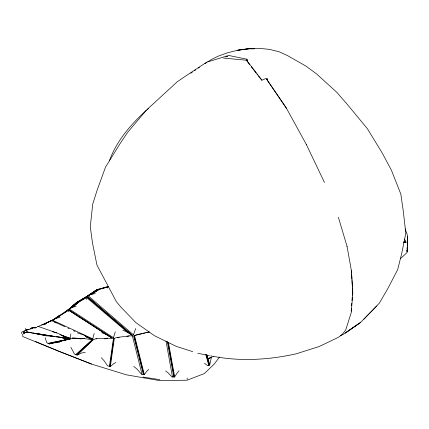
<?xml version="1.0" encoding="UTF-8"?>
<svg xmlns="http://www.w3.org/2000/svg" width="429" height="429" viewBox="0 0 429 429"><rect width="100%" height="100%" fill="white"/><g stroke="black" fill="none" stroke-linecap="round" stroke-linejoin="round"><path stroke-width="0.64" d="M92.659 339.135L94.171 333.489M407.336 245.19L407.55 236.191L407.18 251.619L406.762 250.574M403.93 242.551L405.941 242.594L405.952 242.074L403.952 242.042M407.303 246.906L407.083 252.547L400.278 258.784M407.336 245.565L407.55 236.191M407.18 251.619L407.287 247.115M113.363 337.929L115.299 331.815M351.179 311.229L351.383 308.558M351.592 305.888L351.796 303.217M352 300.541L352.257 297.206M352.413 295.2L352.424 287.864M86.277 299.485L86.551 296.578L97.673 289.414L88.068 295.747L97.362 289.441L108.483 286.352L108.087 286.888L99.153 289.393L91.366 294.444L88.369 295.479M22.351 335.247L23.005 334.052L26.469 331.923M21.45 332.84L22.169 331.756L28.427 329.349M101.314 357.706L104.097 360.725L107.572 365.824L110.344 366.564L114.323 338.309L117.283 337.43L129.113 335.875L132.759 335.864M109.883 366.441L113.883 338.406M109.422 366.323L113.449 338.481M204.515 363.32L207.829 365.765L209.749 364.87L211.122 358.499M86.476 297.463L79.344 301.662L86.465 297.442L127.965 332.722L132.325 335.221L87.157 296.214M133.473 334.786L135.698 328.528M70.887 333.939L70.04 338.454L61.61 335.473M107.55 288.031L108.044 286.835M211.234 358.011L211.61 357.201M45.737 323.316L51.834 320.511L52.284 321.01M62.291 314.103L68.243 310.333L68.527 311.835M109.4 160.795C116.538 140.819 130.888 124.415 146.337 110.301M213.24 356.317C240.605 361.626 268.983 359.861 296.085 353.845L319.16 346.541L337.044 337.972C340.787 336.325 343.554 333.124 345.753 329.794L351.26 312.543L352.81 292.755L351.474 271.048L347.018 246.31M133.596 334.32L133.381 334.77L88.063 295.661M47.147 335.998L26.716 331.896L26.201 332.62C18.517 333.585 28.25 330.807 25.247 328.517M37.35 326.63L37.972 326.33L57.851 333.322L67.412 337.934L69.283 338.465M165.632 370.962L168.093 372.839L172.018 376.978L174.673 376.952L177.333 372.704L179.027 370.779M219.551 357.046L214.141 364.162L204.376 373.557L187.13 380.196L159.813 380.636L126.416 374.828L91.457 364.044L59.572 351.549L35.269 341.452M133.735 366.366L137.205 369.278L141.543 374.26L144.316 374.587L147.013 370.994L148.766 369.417M363.899 319.181L379.37 303.121L387.886 288.46L397.672 269.61L401.678 253.625L405.813 233.204L403.319 211.368L400.831 194.112L391.446 170.281L382.303 153.158L367.439 128.797L347.624 104.756L336.867 92.385L316.436 73.788L305.85 66.045L287.441 55.55L279.059 51.77L269.519 49.367L259.18 48.364L248.445 48.697L237.736 50.236L227.467 52.805L218.039 56.22L211.352 59.529L207.727 61.91M376.801 305.979L360.569 322.426L343.709 334.143L340.256 335.73M266.768 79.612L267.61 78.764L266.736 79.424L286.449 108.306M70.898 347.361L74.48 354.032L77.182 355.089L93.49 339.521L95.962 338.776L107.722 338.202L112.575 338.567M76.732 354.912L93.098 339.602M76.282 354.735L92.675 339.65M75.831 354.563L92.214 339.677M43.838 324.158L55.491 318.683L68.243 310.333M72.303 307.47L79.553 301.496L72.303 307.47L69.487 308.789L52.091 320.661L59.91 315.176L52.66 320.05M69.487 308.789L77.569 302.086L69.198 309.089L77.199 302.204L86.551 296.578L131.274 334.781M208.601 358.66L210.719 357.47M110.344 366.564L113.744 363.653L115.932 362.505M147.367 109.47L148.402 108.639M65.085 312.076L72.061 307.084M87.473 296.283L97.362 289.441L87.773 296.015L96.911 289.666M358.735 323.702L345.27 333.027L360.569 322.426M91.366 294.444L99.539 289.21M225.879 57.03L228.292 55.373L246.997 59.234L247.174 60.913L246.997 59.234M209.867 358.167L210.789 357.539M55.491 318.683L61.749 314.441M190.744 73.171L192.385 72.083M194.578 70.629L195.672 69.906M198.412 68.088L199.506 67.364M204.987 63.728L206.628 62.639M55.808 318.42L60.065 317.251M72.614 307.212L76.035 306.204M126.759 336.872L129.113 335.875M51.834 320.511L37.854 326.667M208.864 358.446L213.315 356.306M91.693 294.219L95.286 293.565M139.934 334.497L137.789 334.448L134.497 335.499L144.316 374.587M77.182 355.089L81.612 353.008L85.296 352.3M51.904 320.501L46.241 322.919L46.568 322.78M41.586 324.973L45.635 324.233M209.127 358.29L209.625 358.151M27.097 329.89L25.885 330.346L27.059 329.906M30.722 328.512L33.14 327.595M31.156 328.357L33.5 327.466L31.022 328.378M27.306 329.745L26.062 330.201L27.274 329.767M30.893 328.464L33.912 327.381L30.952 328.421M26.212 330.078L27.397 329.665M91.72 339.671L84.518 338.62L72.63 338.122L49.356 343.94L46.75 342.739L45.179 337.698M32.524 327.949L34.384 327.338M104.585 338.942L107.722 338.202M226.399 56.14L227.702 56.478M226.678 56.049L206.58 62.226L186.009 75.836L177.386 81.639L146.541 109.98L127.692 132.288L120.125 143.527L105.561 167.058L97.329 189.564L92.707 204.166L90.283 226.753L92.476 242.894L96.938 265.047L116.441 301.807L121.026 307.218L135.795 322.549L154.596 335.794L176.287 346.38L192.728 351.662M33.092 327.89L34.91 327.332M33.564 327.912L35.494 327.37M99.33 289.275L107.99 286.851M51.217 320.833L51.727 320.699M26.501 329.885L29.097 329.231M34.213 327.933L36.133 327.45M72.399 338.181L84.518 338.62M49.356 343.94L70.71 338.824M54.397 342.792L59.534 342.605M134.497 335.499L141.57 333.864M142.857 333.564L145.431 332.968M146.718 332.673L149.287 332.078M31.049 328.877L26.539 329.88M34.905 328.003L36.835 327.568M137.409 334.545L149.088 331.89M48.922 343.736L70.372 338.894M48.488 343.538L69.965 338.931M48.053 343.339L69.482 338.931M79.907 338.899L83.805 338.594L72.63 338.122M117.283 337.43L119.23 337.585M95.962 338.776L96.691 338.803M403.968 241.259L405.963 241.291L404.241 239.033M403.946 242.294L405.947 242.337M68.924 338.899L57.658 336.781L51.083 336.17L33.382 333.07M86.036 336.706L91.924 339.151M403.791 242.423L405.941 242.594M223.589 58.076L246.573 60.242L261.953 80.228L265.401 78.663L266.312 78.689L286.175 107.77L306.445 144.67L306.322 144.412L324.485 182.534M23.182 332.261L26.48 332.7M44.31 335.092L45.635 335.269M47.614 335.532L48.933 335.709M50.257 335.886L54.874 336.508M56.199 336.685L68.082 338.277M23.472 332.845L24.785 333.022M62.318 338.02L67.589 338.722M23.236 332.373L25.863 332.732M52.756 336.395L54.07 336.572M56.038 336.84L57.347 337.017M58.66 337.194L68.501 338.535M143.163 377.053L159.856 379.66M26.893 332.035L29.499 332.448M37.972 333.789L54.263 336.374M37.881 333.794L52.767 336.266M209.373 355.62L197.801 353.265M210.66 355.85L211.953 356.086M26.716 331.896L49.206 336.084M77.279 332.824L83.719 334.969L90.889 338.953M52.461 331.665L56.725 332.92M122.892 330.362L126.094 331.478L127.965 332.722M101.63 332.7L105.866 334.255L112.205 337.961L68.452 309.524M62.999 336.39L67.412 337.934M60.001 334.62L69.943 338.116M65.015 337.13L68.152 338.25M59.572 351.549L91.57 364.049M59.733 351.614L23.128 336.706L22.351 335.891M85.961 336.69L90.229 338.637M52.424 320.184L92.567 338.776M54.494 322.109L56.312 322.951M52.306 320.854L64.956 326.759M67.964 328.164L69.171 328.727M73.386 330.695L75.193 331.537M85.435 336.315L91.457 339.125M247.951 62.361L249.667 64.709M111.09 337.494L67.932 309.883L68.216 310.392M68.195 309.7L111.69 337.8M69.23 308.977L113.283 337.564M86.856 296.396L131.837 335.076M251.281 66.785L256.124 73.005M256.933 74.04L257.738 75.075M258.548 76.115L261.776 80.261M246.573 60.242L247.651 61.969M266.43 78.839L266.736 79.424M405.089 228.904L407.55 235.548M338.374 217.262L347.099 246.546M21.45 333.483L21.541 333.81M205.775 354.477L208.789 365.315M206.29 354.971L209.111 365.17M206.596 354.681L209.432 365.02M207.121 355.174L209.749 364.87M134.025 335.617L143.854 374.533M133.585 335.719L143.393 374.479M132.384 335.907L142.004 374.313M187.119 378.024L187.285 379.215M168.431 342.455L174.673 376.952M167.9 342.09L174.228 376.957M167.342 341.527L173.788 376.962M166.012 341.114L172.458 376.978M351.378 270.715L351.485 272.528M351.566 273.863L351.893 279.199M351.978 280.528L352.343 286.529M76.657 302.552L68.629 309.69L76.893 302.359L86.556 296.664L77.199 302.204L68.913 309.389L76.893 302.359L76.657 302.552M243.849 49.351L237.736 50.236L249.158 48.761L254.467 48.772L248.445 48.697L249.158 48.761L243.849 49.351"/></g></svg>
